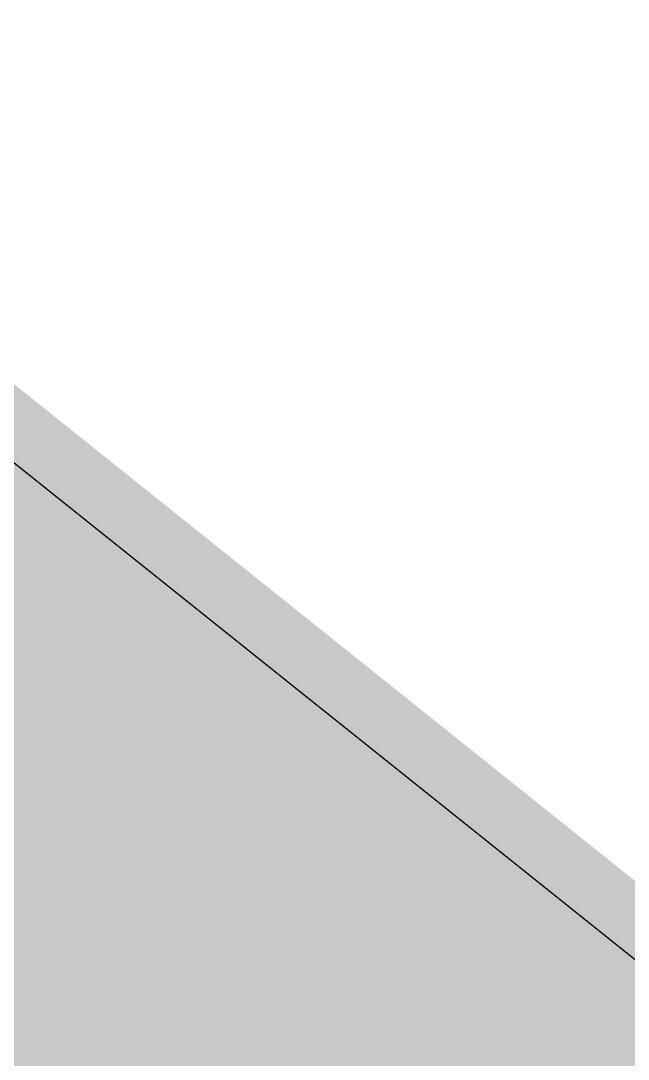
# Model space of a CAD drawing. Header units: metres. Extents: x 307950 to 323604, y 7400965 to 7433979.
# Drawn here: x 308954.31 to 308955.287, y 7432858.063 to 7432859.732 of the extents above; entities that cross this region are included whole.
import ezdxf
from ezdxf.enums import TextEntityAlignment as Align

# ---------------------------------------------------------------- set-up
doc = ezdxf.new("R2010")
doc.units = ezdxf.units.M
doc.header["$LTSCALE"] = 10
doc.linetypes.add('DASHED2', pattern=[0.375, 0.25, -0.125])
doc.layers.get('0').update_dxf_attribs({"linetype": 'DASHED2'})
for name, color, linetype in [('_LIMITE CONCESS', 30, 'CONC_LINE'), ('ACAD-1C-SEM FOTOS$0$Jundiai - Layout MRS_v4_2013-mod$0$X-VIA-A-REMANEJAR', 2, 'Continuous'), ('ACAD-1C-SEM FOTOS$0$U-HZ-AMV', 3, 'Continuous')]:
    doc.layers.add(name, color=color, linetype=linetype)
doc.layers.add('_ÁREA REMANESCENTE', color=7, linetype='Continuous', lineweight=25, true_color=0xdb00db)
doc.layers.add('ACAD-1C-SEM FOTOS$0$F-HZ-EIXO-PARADOR-V1', color=90, linetype='ACAD-1C-SEM FOTOS$0$TIM_LINE', lineweight=30)
doc.layers.add('ACAD-1C-SEM FOTOS$0$Jundiai - Layout MRS_v4_2013-mod$0$F-HZ-EIXO-PARADOR-V1', color=90, linetype='ACAD-1C-SEM FOTOS$0$Jundiai - Layout MRS_v4_2013-mod$0$TIM_LINE', lineweight=30)
doc.styles.add('ACAD-1C-SEM FOTOS$0$ARIAL', font='arial.ttf')
doc.styles.add('ACAD-1C-SEM FOTOS$0$Jundiai - Layout MRS_v4_2013-mod$0$Standard', font='arial.ttf')
doc.styles.add('ACAD-1C-SEM FOTOS$0$Standard', font='arial.ttf')
doc.styles.get("Standard").update_dxf_attribs({"font": 'simplex.shx'})
doc.linetypes.add('ACAD-1C-SEM FOTOS$0$Jundiai - Layout MRS_v4_2013-mod$0$TIM_LINE', pattern='A,3.5,-0.25,["TIM",ACAD-1C-SEM FOTOS$0$Jundiai - Layout MRS_v4_2013-mod$0$Standard,S=0.175,R=0,X=-0.05,Y=-0.1],-0.5', length=4.25)
doc.linetypes.add('ACAD-1C-SEM FOTOS$0$TIM_LINE', pattern='A,3.5,-0.25,["TIM",ACAD-1C-SEM FOTOS$0$Standard,S=0.175,R=0,X=-0.05,Y=-0.1],-0.5', length=4.25)
doc.linetypes.add('CONC_LINE', pattern='A,3.5,-0.25,["CONC",Standard,S=0.175,R=0,X=-0.05,Y=-0.1],-0.75', length=4.5)

# ---------------------------------------------------------------- blocks, each defined once
blk = doc.blocks.new('ACAD-1C-SEM FOTOS$0$AMV 1_18.5 - METADE')
at = {"layer": 'ACAD-1C-SEM FOTOS$0$U-HZ-AMV'}
h = blk.add_hatch(color=250, dxfattribs=at)
h.dxf.hatch_style = 1
h.paths.add_polyline_path([(32.4, 1.8076), (0, -0.0052), (32.4, -0.0052)])
at = {"layer": 'ACAD-1C-SEM FOTOS$0$U-HZ-AMV', "const_width": 0.2, "flags": 128}
blk.add_lwpolyline([(0, 0), (39.9384, 2.2188)], dxfattribs=at)
at = {"layer": 'ACAD-1C-SEM FOTOS$0$U-HZ-AMV', "style": 'ACAD-1C-SEM FOTOS$0$ARIAL'}
blk.add_attdef('1:18,5', text='', height=2, dxfattribs=at).set_placement((0, 3), align=Align.MIDDLE_CENTER)
blk = doc.blocks.new('ACAD-1C-SEM FOTOS$0$ACAD_Jundiai-plataforma-acucar_Rn_2020 09 10 - GEOFERENCIADO')
at = {"layer": 'ACAD-1C-SEM FOTOS$0$F-HZ-EIXO-PARADOR-V1', "lineweight": 30, "flags": 128}
blk.add_lwpolyline([(308968.3085, 7432847.8141), (308903.8688, 7432899.3664)], dxfattribs=at)
at = {"layer": 'ACAD-1C-SEM FOTOS$0$Jundiai - Layout MRS_v4_2013-mod$0$F-HZ-EIXO-PARADOR-V1', "color": 3, "lineweight": 30, "flags": 128}
blk.add_lwpolyline([(308968.3085, 7432847.8141), (308903.8688, 7432899.3664)], dxfattribs=at)
at = {"layer": 'ACAD-1C-SEM FOTOS$0$Jundiai - Layout MRS_v4_2013-mod$0$X-VIA-A-REMANEJAR', "lineweight": 30}
blk.add_lwpolyline([(309117.1222, 7432757.918), (309045.8005, 7432808.4722, -0.003106), (309015.6634, 7432830.1165), (308973.9367, 7432860.4789, 0.003134), (308943.2555, 7432882.5114), (308848.5473, 7432949.6263, -0.002246), (308826.7206, 7432965.2417), (308801.6991, 7432983.313, 0.001645), (308785.5858, 7432994.8702), (308722.1383, 7433040.0618, -0.032125), (308618.0231, 7433124.7979), (308599.7976, 7433141.6873, -0.030568), (308545.3207, 7433198.7395), (308520.8305, 7433227.7449, -0.032676), (308501.7752, 7433253.5604), (308130.8211, 7433831.6189)], format="xyb", dxfattribs=at)
at = {"xscale": -1, "rotation": 324.1842096222583}
blk.add_blockref('ACAD-1C-SEM FOTOS$0$AMV 1_18.5 - METADE', (308968.2161, 7432847.6848), dxfattribs=at)
blk = doc.blocks.new('ACAD-1C-SEM FOTOS')
at = {"layer": 'ACAD-1C-SEM FOTOS$0$F-HZ-EIXO-PARADOR-V1', "lineweight": 30, "flags": 128}
blk.add_lwpolyline([(308968.3085, 7432847.8141), (308903.8688, 7432899.3664)], dxfattribs=at)
blk.add_blockref('ACAD-1C-SEM FOTOS$0$ACAD_Jundiai-plataforma-acucar_Rn_2020 09 10 - GEOFERENCIADO', (0, 0))
at = {"xscale": -1, "rotation": 324.5227942650272}
blk.add_blockref('ACAD-1C-SEM FOTOS$0$AMV 1_18.5 - METADE', (308968.3085, 7432847.8141), dxfattribs=at)
at = {"layer": 'ACAD-1C-SEM FOTOS$0$U-HZ-AMV', "style": 'ACAD-1C-SEM FOTOS$0$ARIAL'}
for tag, rotation, p in [('1:18,5', 191.1253, (314938.8593, 7432043.1085)), ('1:14', 354.9896, (312127.7657, 7431887.7935)), ('1:14', 181.6957, (312214.8046, 7431885.1599))]:
    blk.add_attdef(tag, text='', height=2, rotation=rotation, dxfattribs=at).set_placement(p, align=Align.MIDDLE_CENTER)

msp = doc.modelspace()

# ---------------------------------------------------------------- hatches: boundary and pattern name
at = {"layer": '_ÁREA REMANESCENTE'}
h = msp.add_hatch(dxfattribs=at)
h.set_pattern_fill('ANGLE', color=256, scale=0.5)
h.set_pattern_definition([(116.050318, (338658.9906, 7404713.728), (-3.13769244, -1.5337674), [2.54, -0.9525]), (206.050318, (338658.9906, 7404713.728), (1.5337674, -3.13769244), [2.54, -0.9525])])
h.paths.add_polyline_path([(308435.7106, 7433193.7352), (308421.5271, 7433224.8651), (308400.5431, 7433274.1937), (308387.803, 7433302.689), (308384.7102, 7433309.6908), (308381.3744, 7433318.5375), (308377.6494, 7433328.6783), (308375.4732, 7433335.1176, 0.022326), (308366.9303, 7433365.1842), (308360.9939, 7433386.2689, 0.008991), (308356.2453, 7433401.7936, 0.015238), (308350.693, 7433414.7527), (308344.2756, 7433427.9287), (308336.9162, 7433439.7853), (308327.5452, 7433452.6486), (308319.951, 7433461.0353), (308293.2589, 7433486.6928, -0.001875), (308282.263, 7433499.5282, 0.001052), (308270.095, 7433514.3121), (308260.6175, 7433529.14), (308268.41, 7433533.9229), (308264.1132, 7433540.6471), (308262.9627, 7433542.3545), (308260.0149, 7433547.0608), (308242.7675, 7433573.6399), (308232.9498, 7433589.4162), (308232.5455, 7433589.2073), (308232.0591, 7433588.9005), (308229.3938, 7433587.2195), (308224.3247, 7433593.912), (308222.1552, 7433595.267), (308211.7532, 7433601.9739), (308208.2029, 7433612.0709), (308200.4766, 7433607.1934), (308199.6802, 7433596.4646), (308196.7291, 7433596.6579), (308197.6109, 7433610.1228), (308206.6361, 7433615.834), (308201.2346, 7433628.8067), (308206.9138, 7433632.4484), (308090.2573, 7433814.3742), (308072.7738, 7433797.6258), (308053.36, 7433781.9672, 0.369704), (308051.5642, 7433765.8089), (308055.5197, 7433759.8875), (308181.4094, 7433571.4964), (308197.0417, 7433580.4815), (308206.7014, 7433566.0223), (308188.4712, 7433557.5568), (308175.0347, 7433549.3042), (308167.2368, 7433543.979), (308148.4236, 7433532.1843), (308146.8726, 7433530.9671), (308159.292, 7433520.8293), (308167.199, 7433514.2137), (308183.7017, 7433501.1591), (308200.3583, 7433487.7902), (308213.945, 7433476.7672), (308230.7182, 7433463.3572), (308240.9258, 7433454.7963), (308254.1265, 7433444.0506), (308267.3345, 7433433.5297), (308278.7658, 7433423.9901), (308284.6282, 7433419.4701), (308232.8253, 7433398.4874), (308233.5429, 7433375.3289), (308199.3206, 7433362.5261), (308195.3586, 7433355.6305), (308190.3711, 7433346.6813), (308164.1752, 7433296.4918), (308280.7172, 7433203.8217), (308314.9876, 7433176.6001), (308350.7026, 7433148.6803), (308396.1005, 7433113.1213), (308424.3525, 7433090.8806), (308487.0172, 7433041.9599), (308522.785, 7433014.6866), (308561.8431, 7432984.2576), (308574.0231, 7432974.7051), (308595.1857, 7432955.2741), (308617.7371, 7432935.1592), (308625.7777, 7432927.4772), (308625.6532, 7432926.7701), (308627.7951, 7432924.1147), (308629.9624, 7432921.0179), (308639.4175, 7432915.2973), (308646.2226, 7432912.8664), (308654.7063, 7432910.4689), (308662.2107, 7432908.631), (308668.8138, 7432907.2734), (308686.8614, 7432926.3123), (308758.1438, 7432889.3065), (308789.098, 7432873.1258), (308811.294, 7432861.7232), (308834.9352, 7432849.9301), (308862.9895, 7432836.0589), (308873.8331, 7432858.1796), (308892.6381, 7432852.434), (308957.1919, 7432836.7157), (308957.2277, 7432836.7673), (308909.7263, 7432869.1375), (308879.5277, 7432883.4832), (308830.4419, 7432906.6657), (308789.6721, 7432925.6667), (308766.7657, 7432935.6418), (308744.1629, 7432946.5957), (308729.871, 7432953.5593), (308720.7747, 7432957.939), (308712.4092, 7432962.0348), (308649.9036, 7432990.7354), (308639.928, 7432995.3472), (308602.3778, 7433012.7068), (308593.6286, 7433017.2436), (308577.8784, 7433025.6591), (308570.3694, 7433029.0524, -0.002137), (308555.1918, 7433038.2471), (308550.2685, 7433041.2424), (308543.4434, 7433046.1589), (308536.6184, 7433051.0754), (308520.7581, 7433064.1621), (308519.5697, 7433066.0591), (308496.201, 7433090.1174, -0.054759), (308484.0122, 7433105.0528), (308476.2874, 7433115.5502), (308467.7138, 7433127.2012), (308462.1501, 7433138.4655), (308457.1037, 7433148.6827), (308451.7052, 7433159.6127), (308444.2914, 7433174.9023)])

# ---------------------------------------------------------------- block references
at = {"layer": '_LIMITE CONCESS'}
msp.add_blockref('ACAD-1C-SEM FOTOS', (0, 0), dxfattribs=at)

doc.saveas('drawing.dxf')
